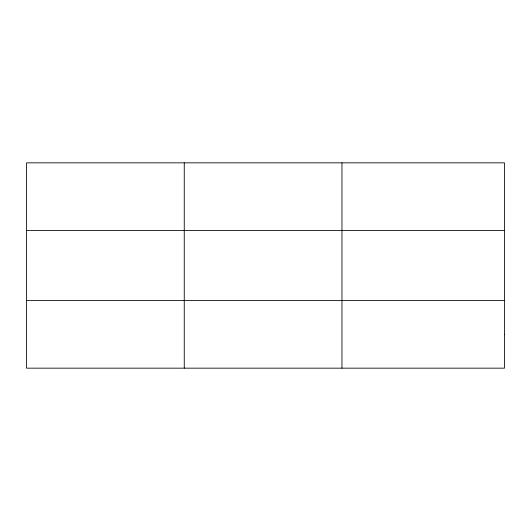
<?xml version="1.0" encoding="UTF-8"?>
<svg xmlns="http://www.w3.org/2000/svg" width="531" height="531" viewBox="0 0 531 531"><rect width="100%" height="100%" fill="white"/><g stroke="black" fill="none" stroke-linecap="round" stroke-linejoin="round"><path stroke-width="0.8" d="M184.257 162.838L184.257 368.162M341.964 162.838L341.964 368.162M26.55 230.593L504.45 230.593M26.55 300.407L504.45 300.407M504.45 334.284L504.45 368.162L26.55 368.162L26.55 162.838L504.45 162.838L504.45 334.284"/></g></svg>
